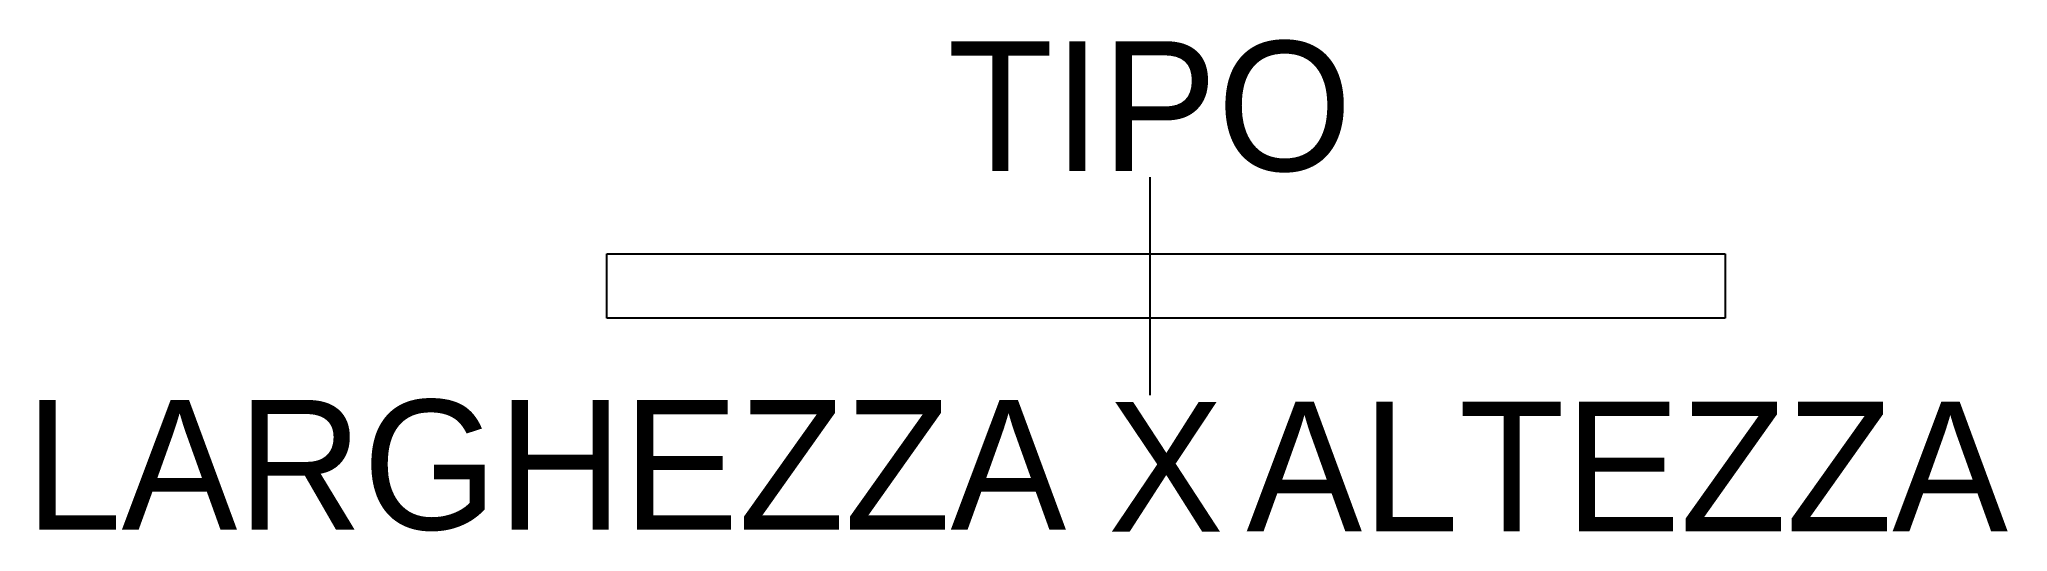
# Model space of a CAD drawing. Extents: x -0.88 to 2.16, y -0.38 to 0.38.
import ezdxf
from ezdxf.enums import TextEntityAlignment as Align

# ---------------------------------------------------------------- set-up
doc = ezdxf.new("R2010")
doc.units = 0
doc.header["$LTSCALE"] = 0.05
doc.layers.get('0').update_dxf_attribs({"linetype": 'CONTINUOUS'})

msp = doc.modelspace()

# ---------------------------------------------------------------- linework, layer by layer
for p, q in [((0.8355, 0.1673), (0.8355, -0.1689)), ((-0.0016, -0.0505), (-0.0016, 0.0489)), ((-0.0016, 0.0489), (1.7226, 0.0489)), ((1.7226, 0.0489), (1.7226, -0.0505)), ((1.7226, -0.0505), (-0.0016, -0.0505))]:
    msp.add_line(p, q)

# ---------------------------------------------------------------- texts
at = {"color": 7, "linetype": 'CONTINUOUS'}
msp.add_text('X', height=0.2, dxfattribs=at).set_placement((0.7711, -0.3797))
at = {"color": 3, "flags": 8}
msp.add_attdef('TIPO', text='*TIPO*', height=0.2, dxfattribs=at).set_placement((0.8355, 0.177), align=Align.CENTER)
msp.add_attdef('LARGHEZZA', text='*L*', height=0.2, dxfattribs=at).set_placement((0.7068, -0.3765), align=Align.RIGHT)
msp.add_attdef('ALTEZZA', (0.9846, -0.3792), '*H*', height=0.2, dxfattribs=at)

doc.saveas('drawing.dxf')
